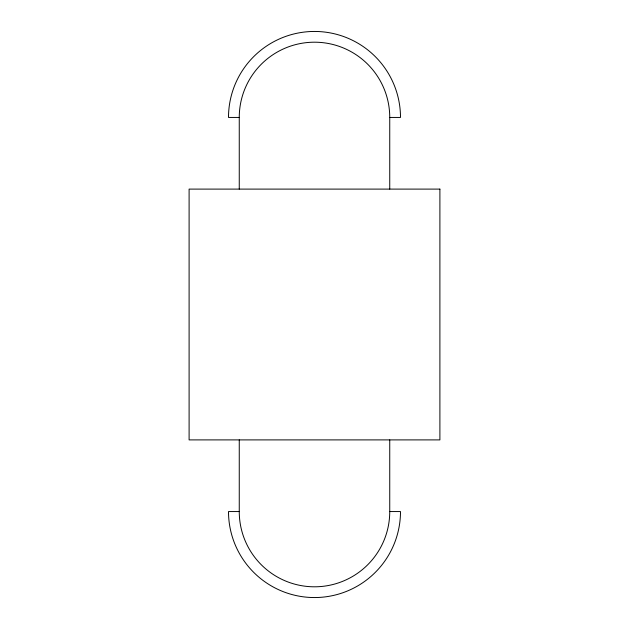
<?xml version="1.0" encoding="UTF-8"?>
<svg xmlns="http://www.w3.org/2000/svg" width="629" height="629" viewBox="0 0 629 629"><rect width="100%" height="100%" fill="white"/><g stroke="black" fill="none" stroke-linecap="round" stroke-linejoin="round"><path stroke-width="0.94" d="M239.256 117.442L228.508 117.442A85.992 85.992 0 0 1 314.5 31.45A85.992 85.992 0 0 1 400.492 117.442L389.744 117.442A75.244 75.244 0 0 0 314.5 42.198A75.244 75.244 0 0 0 239.256 117.442L239.256 189.101M239.256 511.558L228.508 511.558A85.992 85.992 0 0 0 314.5 597.55A85.992 85.992 0 0 0 400.492 511.558L389.744 511.558A75.244 75.244 0 0 1 314.5 586.802A75.244 75.244 0 0 1 239.256 511.558L239.256 439.899M389.744 117.442L389.744 189.101M389.744 439.899L389.744 511.558M439.899 189.101L189.101 189.101L189.101 439.899L439.899 439.899L439.899 189.101"/></g></svg>
